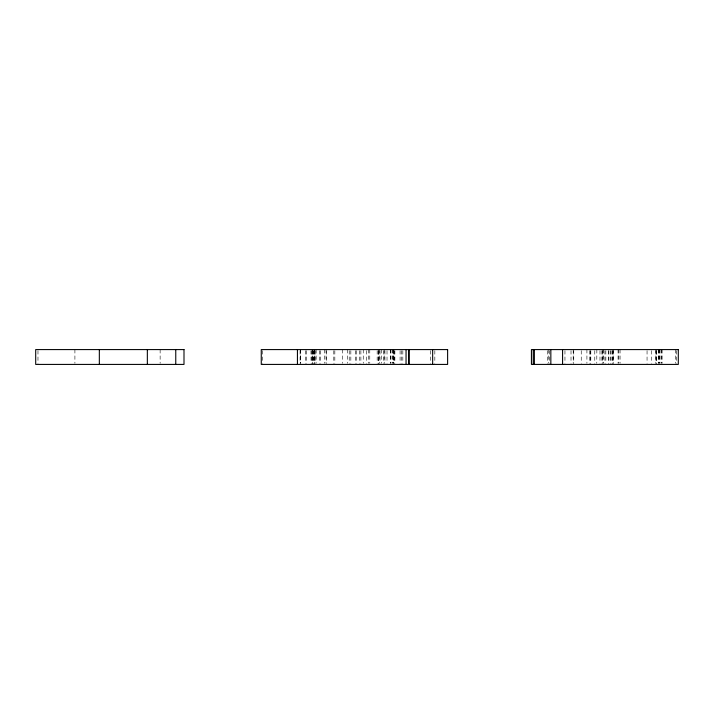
<?xml version="1.0" encoding="UTF-8"?>
<svg xmlns="http://www.w3.org/2000/svg" width="714" height="714" viewBox="0 0 714 714"><rect width="100%" height="100%" fill="white"/><g stroke="black" fill="none" stroke-linecap="round" stroke-linejoin="round"><path stroke-width="0.54" stroke-dasharray="3.57 2.68" d="M676.497 350.645L676.497 363.355M675.364 349.583L675.364 363.355M662.11 349.583L662.11 363.355M661.539 349.583L661.539 363.355M660.968 349.583L660.968 363.355M659.361 349.583L659.361 363.355M659.263 349.583L659.263 363.355M658.701 349.583L658.701 363.355M658.415 349.583L658.415 363.355M656.71 350.645L656.71 363.355M656.237 350.645L656.237 363.355M655.952 350.645L655.952 363.355M655.854 349.583L655.854 363.355M651.409 350.645L651.409 363.355M647.054 350.645L647.054 363.355M620.064 349.583L620.064 363.355M618.833 349.583L618.833 363.355M618.074 349.583L618.074 363.355M613.433 350.645L613.433 363.355M613.147 349.583L613.147 363.355M612.674 350.645L612.674 363.355M612.389 350.645L612.389 363.355M611.068 350.645L611.068 363.355M610.497 350.645L610.497 363.355M608.89 350.645L608.89 363.355M608.605 350.645L608.605 363.355M605.856 350.645L605.856 363.355M604.91 350.645L604.91 363.355M603.303 349.583L603.392 363.355M602.919 349.583L602.919 363.355M602.446 350.645L602.446 363.355M601.884 350.645L601.884 363.355M599.983 350.645L599.983 363.355M596.859 349.583L596.77 363.355M594.78 350.645L594.78 363.355M590.799 350.645L590.799 363.355M590.71 350.645L590.71 363.355M589.755 350.645L589.755 363.355M586.917 349.583L586.917 363.355M581.241 350.645L581.241 363.355M573.753 350.645L573.753 363.355M573.19 349.583L573.19 363.355M571.013 350.645L571.013 363.355M564.952 350.645L564.952 363.355M549.512 350.645L549.512 363.355M548.754 349.583L548.754 363.355M547.62 350.645L547.62 363.355M434.835 350.645L434.835 363.355M430.667 350.645L430.667 363.355M402.83 350.645L402.83 363.355M401.598 350.645L401.598 363.355M400.081 350.645L400.081 363.355M394.878 350.645L394.878 363.355M394.306 350.645L394.306 363.355M393.735 349.583L393.833 363.355M393.646 349.583L393.646 363.355M393.36 350.645L393.36 363.355M392.7 349.583L392.7 363.355M392.031 349.583L392.031 363.355M390.71 349.583L390.71 363.355M390.424 349.583L390.424 363.355M387.015 350.645L387.015 363.355M384.935 350.645L384.935 363.355M384.177 349.583L384.177 363.355M383.418 350.645L383.418 363.355M381.526 349.583L381.526 363.355M380.009 350.645L380.009 363.355M379.25 349.583L379.25 363.355M378.777 350.645L378.777 363.355M378.393 350.645L378.393 363.355M378.206 350.645L378.206 363.355M377.162 350.645L377.162 363.355M369.781 349.583L369.781 363.355M368.549 349.583L368.549 363.355M366.273 350.645L366.273 363.355M363.248 349.583L363.248 363.355M360.882 350.645L360.882 363.355M359.365 350.645L359.365 363.355M356.241 350.645L356.241 363.355M355.572 350.645L355.572 363.355M350.842 350.645L350.842 363.355M349.226 350.645L349.226 363.355M347.522 349.583L347.522 363.355M342.604 349.583L342.604 363.355M334.839 350.645L334.839 363.355M333.795 350.645L333.795 363.355M326.405 350.645L326.316 363.355M326.03 349.583L326.03 363.355M324.424 349.583L324.424 363.355M320.541 350.645L320.541 363.355M319.31 350.645L319.31 363.355M316.088 349.583L316.088 363.355M315.802 350.645L315.802 363.355M314.669 350.645L314.669 363.355M314.285 349.583L314.285 363.355M314.196 350.645L314.196 363.355M313.812 350.645L313.812 363.355M313.151 350.645L313.151 363.355M312.777 350.645L312.777 363.355M312.678 349.583L312.678 363.355M312.491 350.645L312.491 363.355M311.161 350.645L311.259 363.355M311.072 350.645L311.072 363.355M306.333 350.645L306.333 363.355M305.289 350.645L305.289 363.355M300.46 349.583L300.46 363.355M300.273 349.583L300.273 363.355M300.085 350.645L300.085 363.355M262.582 350.645L262.582 363.355M160.132 349.583L160.132 363.355M74.908 349.583L74.908 363.355M37.976 350.645L37.976 363.355"/><path stroke-width="1.07" d="M562.578 349.583L562.578 364.417M550.842 349.583L550.842 364.417M534.358 349.583L534.358 364.417M533.224 349.583L533.224 364.417M432.657 349.583L432.657 364.417M408.988 349.583L408.988 364.417M408.792 349.583L408.792 364.417M406.052 349.583L406.052 364.417M297.435 349.583L297.435 364.417M175.76 349.583L175.76 364.417M147.343 349.583L147.343 364.417M99.335 349.583L99.335 364.417M183.998 349.583L35.7 349.583L35.7 364.417L183.998 364.417L183.998 349.583M447.616 349.583L261.262 349.583L261.262 364.417L447.616 364.417L447.616 349.583M678.3 349.583L531.43 349.583L531.43 364.417L678.3 364.417L678.3 349.583"/></g></svg>
